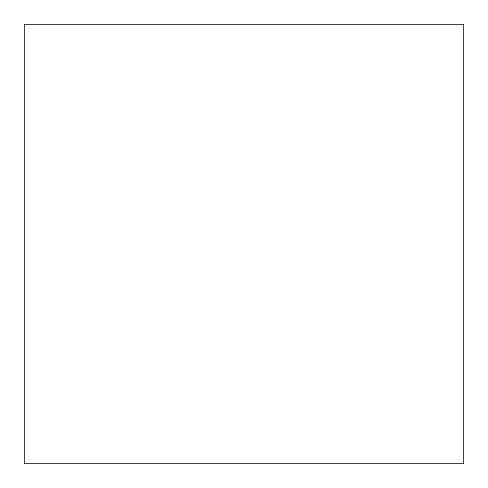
<?xml version="1.0" encoding="UTF-8"?>
<svg xmlns="http://www.w3.org/2000/svg" width="488" height="488" viewBox="0 0 488 488"><rect width="100%" height="100%" fill="white"/><g stroke="black" fill="none" stroke-linecap="round" stroke-linejoin="round"><path stroke-width="0.73" d="M463.6 24.4L24.4 24.4L24.4 463.6L463.6 463.6L463.6 24.4"/></g></svg>
